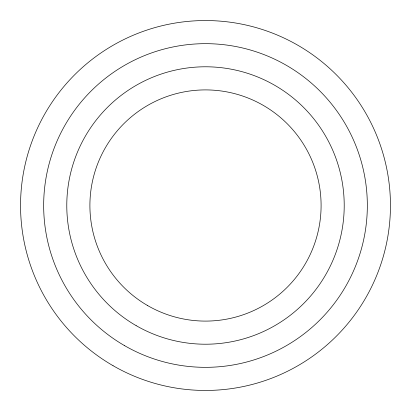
<?xml version="1.0" encoding="UTF-8"?>
<svg xmlns="http://www.w3.org/2000/svg" width="411" height="411" viewBox="0 0 411 411"><rect width="100%" height="100%" fill="white"/><g stroke="black" fill="none" stroke-linecap="round" stroke-linejoin="round"><path stroke-width="0.62" d="M113.025 365.672A184.95 184.95 0 0 0 390.45 205.5A184.95 184.95 0 0 0 113.025 45.328A184.95 184.95 0 0 0 113.025 365.672M147.703 305.609A115.594 115.594 0 0 0 321.094 205.5A115.594 115.594 0 0 0 147.703 105.391A115.594 115.594 0 0 0 147.703 305.609M136.144 325.63A138.713 138.713 0 0 0 344.213 205.5A138.713 138.713 0 0 0 136.144 85.37A138.713 138.713 0 0 0 136.144 325.63M124.584 345.651A161.831 161.831 0 0 0 367.331 205.5A161.831 161.831 0 0 0 124.584 65.349A161.831 161.831 0 0 0 124.584 345.651"/></g></svg>
